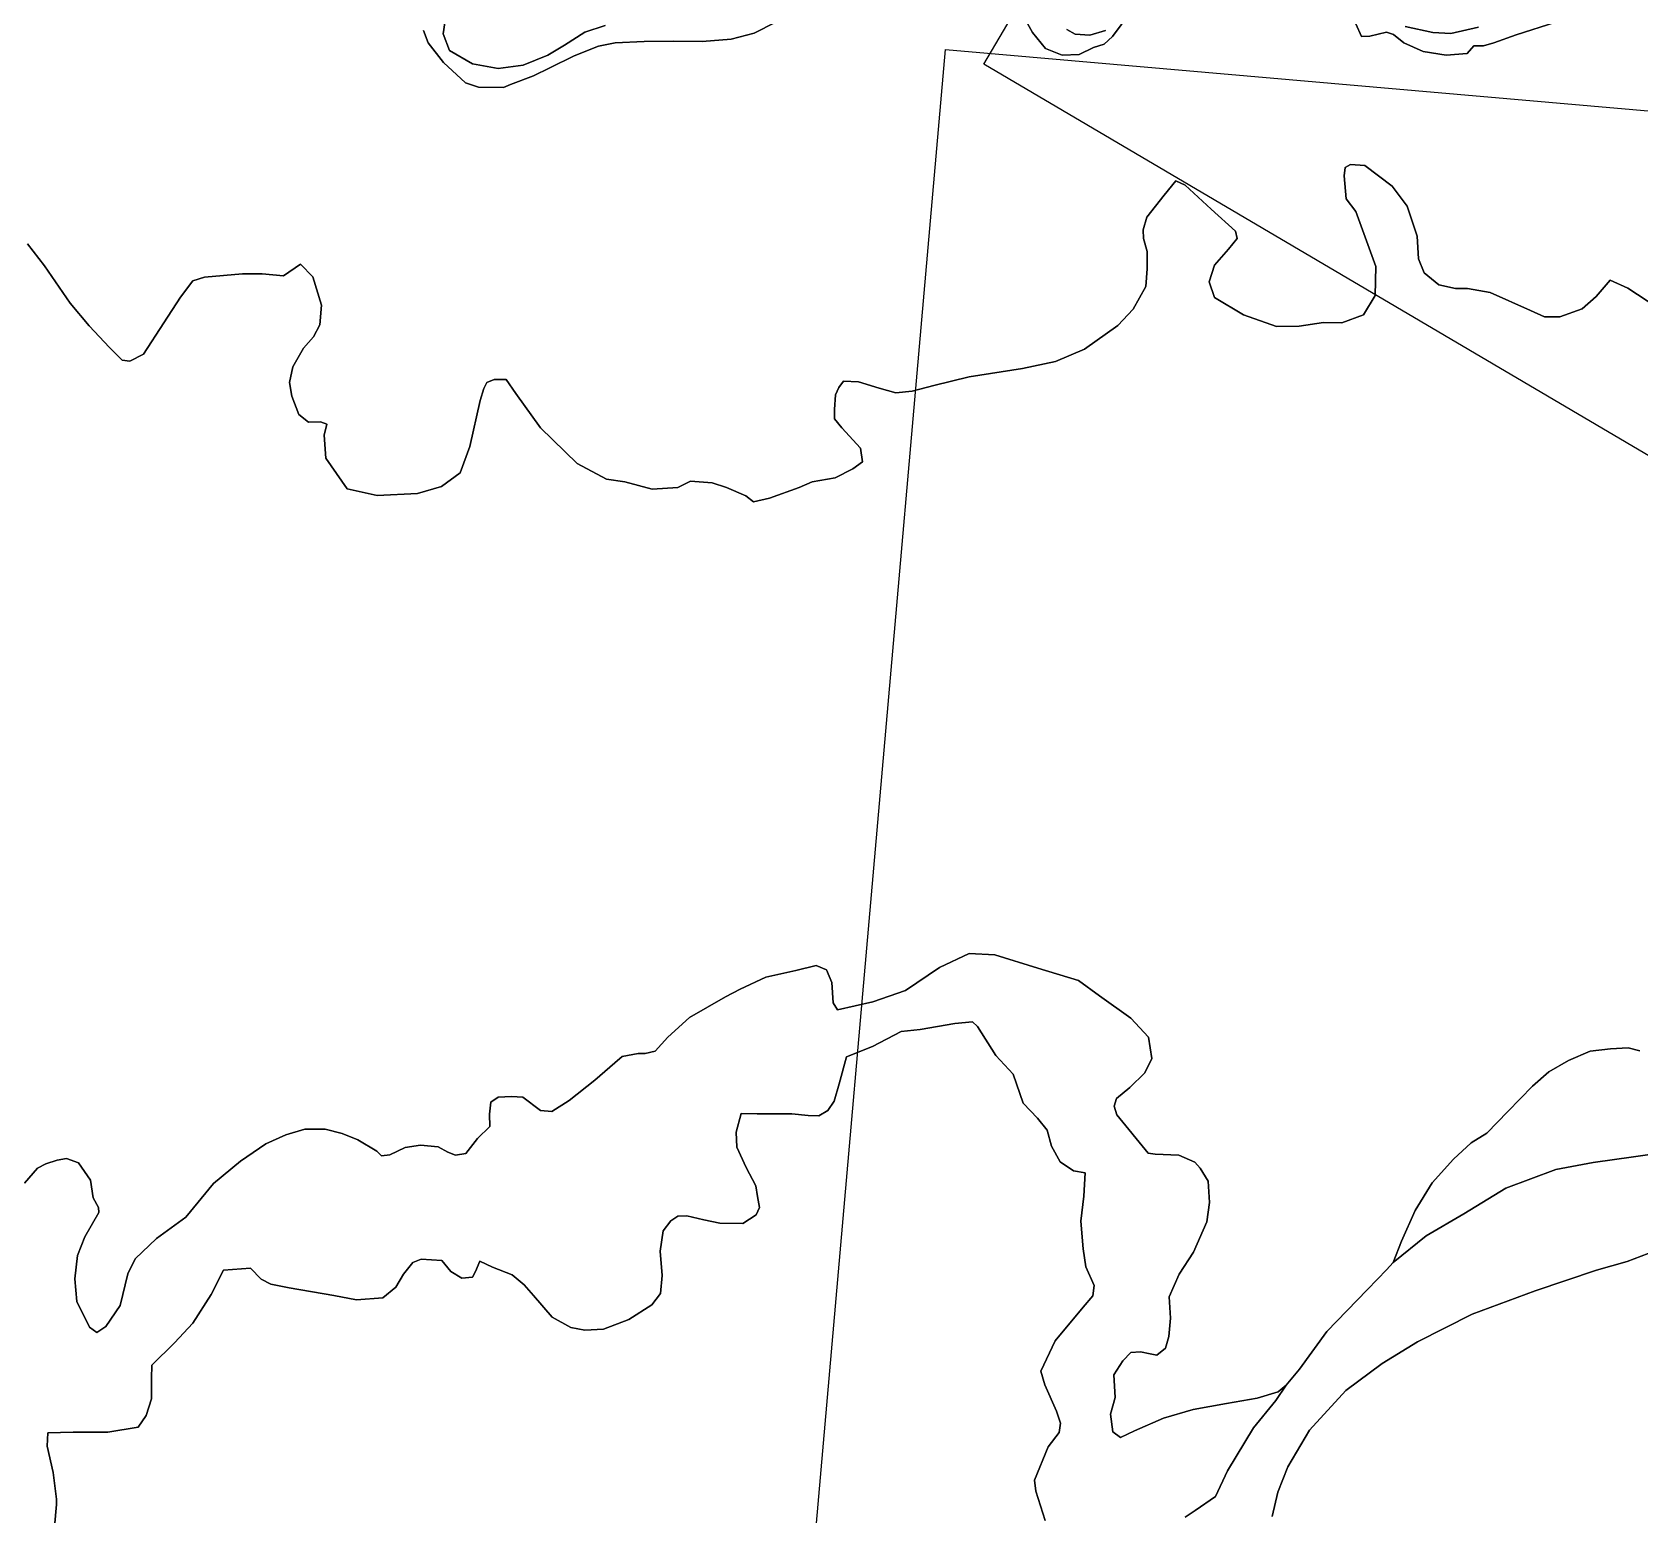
# Model space of a CAD drawing. Header units: inches. Extents: x 288635 to 1232953, y 676945 to 1655780.
# Drawn here: x 419822 to 442877, y 1199889 to 1221155 of the extents above; entities that cross this region are included whole.
import ezdxf

# ---------------------------------------------------------------- set-up
doc = ezdxf.new("R2010")
doc.units = ezdxf.units.IN
doc.header["$MEASUREMENT"] = 0
doc.layers.add('Images', color=7, linetype='Continuous')
picture_1 = doc.add_image_def('image7.jpg', size_in_pixel=(2590, 3729))
picture_2 = doc.add_image_def('image8.jpg', size_in_pixel=(2583, 3985))

msp = doc.modelspace()

# ---------------------------------------------------------------- linework, layer by layer
at = {"color": 1, "ltscale": 3}
for points in [[(430485.9098, 1221298.5377), (430177.9342, 1221139.7874), (429844.5585, 1221054.0622), (429428.6327, 1221022.3121), (429019.0569, 1221025.4871), (428599.956, 1221019.1371), (428180.8552, 1221003.2621), (427942.7297, 1220952.462), (427596.654, 1220812.7617), (427244.2283, 1220641.3114), (427012.4529, 1220527.0111), (426682.2522, 1220403.1859), (426580.652, 1220358.7358), (426221.8763, 1220365.0858), (426037.7259, 1220428.5859), (425723.4003, 1220720.6865), (425501.1498, 1221003.2621), (425434.4747, 1221177.8874)], [(425739.2753, 1221289.0127), (425717.0503, 1221130.2623), (425809.1255, 1220892.1369), (426139.3261, 1220698.4615), (426504.4519, 1220631.7863), (426863.2276, 1220682.5864), (427218.8283, 1220822.2867), (427456.9538, 1220968.337), (427749.0543, 1221152.4874), (428041.1549, 1221247.7376)], [(435563.1683, 1221426.8079), (435314.4595, 1221093.4323), (435193.8092, 1220982.307), (435041.4089, 1220934.682), (434838.2085, 1220836.2568), (434593.733, 1220826.7317), (434352.4325, 1220918.8069), (434168.2822, 1221147.4074), (434053.9819, 1221353.7828)], [(441671.8805, 1221299.8077), (441104.6127, 1221117.774), (440782.8787, 1220999.2404), (440634.7118, 1220956.907), (440495.0115, 1220956.907), (440401.878, 1220846.8401), (440101.3107, 1220825.6734), (439771.1101, 1220876.4735), (439491.7095, 1220999.2404), (439343.5425, 1221122.0073), (439241.9423, 1221155.8741), (439004.8752, 1221096.6073), (438886.3416, 1221092.3739), (438805.9081, 1221274.4076)], [(439512.8762, 1221236.3076), (439906.577, 1221151.6407), (440164.8108, 1221134.7074), (440562.745, 1221227.8409)], [(434660.4082, 1221191.8575), (434777.8834, 1221125.1823), (434990.6088, 1221112.4823), (435216.0343, 1221175.9824)]]:
    msp.add_lwpolyline(points, dxfattribs=at)
at = {"color": 1}
for points in [[(425434.4747, 1221177.8874), (425501.1498, 1221003.2621), (425723.4003, 1220720.6865), (426037.7259, 1220428.5859), (426221.8763, 1220365.0858), (426580.652, 1220358.7358), (426682.2522, 1220403.1859), (427012.4529, 1220527.0111), (427244.2283, 1220641.3114), (427596.654, 1220812.7617), (427942.7297, 1220952.462), (428180.8552, 1221003.2621), (428599.956, 1221019.1371), (429019.0569, 1221025.4871), (429428.6327, 1221022.3121), (429844.5585, 1221054.0622), (430177.9342, 1221139.7874), (430485.9098, 1221298.5377)], [(428041.1549, 1221247.7376), (427749.0543, 1221152.4874), (427456.9538, 1220968.337), (427218.8283, 1220822.2867), (426863.2276, 1220682.5864), (426504.4519, 1220631.7863), (426139.3261, 1220698.4615), (425809.1255, 1220892.1369), (425717.0503, 1221130.2623), (425739.2753, 1221289.0127)], [(434053.9819, 1221353.7828), (434168.2822, 1221147.4074), (434352.4325, 1220918.8069), (434593.733, 1220826.7317), (434838.2085, 1220836.2568), (435041.4089, 1220934.682), (435193.8092, 1220982.307), (435314.4595, 1221093.4323), (435563.1683, 1221426.8079)], [(438805.9081, 1221274.4076), (438886.3416, 1221092.3739), (439004.8752, 1221096.6073), (439241.9423, 1221155.8741), (439343.5425, 1221122.0073), (439491.7095, 1220999.2404), (439771.1101, 1220876.4735), (440101.3107, 1220825.6734), (440401.878, 1220846.8401), (440495.0115, 1220956.907), (440634.7118, 1220956.907), (440782.8787, 1220999.2404), (441104.6127, 1221117.774), (441671.8805, 1221299.8077)], [(440562.745, 1221227.8409), (440164.8108, 1221134.7074), (439906.577, 1221151.6407), (439512.8762, 1221236.3076)], [(435216.0343, 1221175.9824), (434990.6088, 1221112.4823), (434777.8834, 1221125.1823), (434660.4082, 1221191.8575)], [(419754.3865, 1218117.0595), (419998.227, 1217802.0988), (420369.0677, 1217268.6978), (420638.3082, 1216943.5771), (420932.9488, 1216633.6965), (421110.7492, 1216450.8161), (421222.5094, 1216435.5761), (421420.6298, 1216537.1763), (421710.1904, 1216984.2172), (421948.9509, 1217355.0579), (422126.7512, 1217588.7384), (422294.3915, 1217639.5385), (422837.9526, 1217690.3386), (423122.4332, 1217690.3386), (423427.2338, 1217659.8585), (423671.0743, 1217827.4989), (423848.8747, 1217644.6185), (423970.7949, 1217238.2177), (423945.3948, 1216958.8171), (423859.0347, 1216786.0968), (423711.7144, 1216623.5365), (423559.3141, 1216354.2959), (423513.594, 1216130.7755), (423544.074, 1215932.6551), (423645.6742, 1215668.4946), (423782.8345, 1215561.8143), (423955.5549, 1215566.8944), (424046.9951, 1215531.3343), (424011.435, 1215373.854), (424031.755, 1215043.6533), (424341.6356, 1214606.7724), (424768.3565, 1214510.2522), (425347.4777, 1214535.6523), (425692.9183, 1214637.2525), (425962.1589, 1214835.3729), (426099.3192, 1215211.2936), (426246.6394, 1215871.695), (426297.4396, 1216044.4153), (426343.1596, 1216130.7755), (426449.8399, 1216171.4156), (426617.4802, 1216174.8022), (426759.7205, 1215971.6018), (427110.2412, 1215478.8408), (427638.5622, 1214965.7598), (428060.2031, 1214742.2394), (428319.2836, 1214706.6793), (428715.5244, 1214599.9991), (429081.2851, 1214625.3991), (429264.1655, 1214716.8393), (429574.0461, 1214691.4393), (429777.2465, 1214625.3991), (430056.6471, 1214503.4789), (430168.4073, 1214417.1187), (430397.0078, 1214472.9988), (430823.7286, 1214625.3991), (431006.609, 1214706.6793), (431336.8096, 1214762.5594), (431590.8101, 1214889.5597), (431727.9704, 1214991.1599), (431702.5704, 1215189.2803), (431433.3298, 1215478.8408), (431326.6496, 1215610.9211), (431326.6496, 1215743.0014), (431341.8896, 1215951.2818), (431392.6897, 1216057.962), (431458.7299, 1216149.4022), (431672.0903, 1216139.2422), (431966.7309, 1216047.802), (432205.4914, 1215981.7619), (432444.2518, 1216007.1619), (432754.1325, 1216088.4421), (433257.0535, 1216210.3623), (434024.135, 1216332.2826), (434496.5759, 1216428.8027), (434913.1368, 1216606.6031), (435390.6577, 1216946.9638), (435609.0982, 1217180.6442), (435791.9785, 1217505.7649), (435812.2986, 1217759.7654), (435812.2986, 1218008.6859), (435761.4985, 1218196.6463), (435756.4185, 1218318.5665), (435807.2186, 1218501.4469), (436057.4091, 1218818.1009), (436225.0494, 1219021.3013), (436357.1297, 1218960.3411), (436727.9704, 1218614.9005), (437078.4911, 1218299.9398), (437103.8912, 1218193.2596), (436976.8909, 1218040.8593), (436778.7705, 1217812.2588), (436702.5704, 1217573.4984), (436778.7705, 1217349.9779), (437195.3313, 1217101.0574), (437667.7723, 1216933.4171), (437992.8929, 1216938.4971), (438338.3336, 1216989.2972), (438602.4942, 1216984.2172), (438912.3748, 1217101.0574), (439080.0151, 1217375.378), (439090.1751, 1217791.9388), (438805.6946, 1218584.4204), (438663.4543, 1218762.2207), (438638.0542, 1219092.4214), (438653.2943, 1219214.3416), (438729.4944, 1219254.9817), (438932.6948, 1219239.7417), (439323.8556, 1218945.1011), (439542.296, 1218660.6205), (439684.5363, 1218228.8197), (439704.8564, 1217903.699), (439786.1365, 1217700.4986), (439994.4169, 1217532.8583), (440233.1774, 1217476.9782), (440405.8978, 1217476.9782), (440731.0184, 1217421.0981), (441310.1396, 1217162.0175), (441508.26, 1217070.5774), (441731.7804, 1217070.5774), (442051.8211, 1217187.4176), (442249.9415, 1217365.218), (442453.1419, 1217598.8984), (442707.1424, 1217482.0582), (443276.1035, 1217111.2174)], [(443276.1035, 1217111.2174), (442707.1424, 1217482.0582), (442453.1419, 1217598.8984), (442249.9415, 1217365.218), (442051.8211, 1217187.4176), (441731.7804, 1217070.5774), (441508.26, 1217070.5774), (441310.1396, 1217162.0175), (440731.0184, 1217421.0981), (440405.8978, 1217476.9782), (440233.1774, 1217476.9782), (439994.4169, 1217532.8583), (439786.1365, 1217700.4986), (439704.8564, 1217903.699), (439684.5363, 1218228.8197), (439542.296, 1218660.6205), (439323.8556, 1218945.1011), (438932.6948, 1219239.7417), (438729.4944, 1219254.9817), (438653.2943, 1219214.3416), (438638.0542, 1219092.4214), (438663.4543, 1218762.2207), (438805.6946, 1218584.4204), (439090.1751, 1217791.9388), (439080.0151, 1217375.378), (438912.3748, 1217101.0574), (438602.4942, 1216984.2172), (438338.3336, 1216989.2972), (437992.8929, 1216938.4971), (437667.7723, 1216933.4171), (437195.3313, 1217101.0574), (436778.7705, 1217349.9779), (436702.5704, 1217573.4984), (436778.7705, 1217812.2588), (436976.8909, 1218040.8593), (437103.8912, 1218193.2596), (437078.4911, 1218299.9398), (436727.9704, 1218614.9005), (436357.1297, 1218960.3411), (436225.0494, 1219021.3013), (436057.4091, 1218818.1009), (435807.2186, 1218501.4469), (435756.4185, 1218318.5665), (435761.4985, 1218196.6463), (435812.2986, 1218008.6859), (435812.2986, 1217759.7654), (435791.9785, 1217505.7649), (435609.0982, 1217180.6442), (435390.6577, 1216946.9638), (434913.1368, 1216606.6031), (434496.5759, 1216428.8027), (434024.135, 1216332.2826), (433257.0535, 1216210.3623), (432754.1325, 1216088.4421), (432444.2518, 1216007.1619), (432205.4914, 1215981.7619), (431966.7309, 1216047.802), (431672.0903, 1216139.2422), (431458.7299, 1216149.4022), (431392.6897, 1216057.962), (431341.8896, 1215951.2818), (431326.6496, 1215743.0014), (431326.6496, 1215610.9211), (431433.3298, 1215478.8408), (431702.5704, 1215189.2803), (431727.9704, 1214991.1599), (431590.8101, 1214889.5597), (431336.8096, 1214762.5594), (431006.609, 1214706.6793), (430823.7286, 1214625.3991), (430397.0078, 1214472.9988), (430168.4073, 1214417.1187), (430056.6471, 1214503.4789), (429777.2465, 1214625.3991), (429574.0461, 1214691.4393), (429264.1655, 1214716.8393), (429081.2851, 1214625.3991), (428715.5244, 1214599.9991), (428319.2836, 1214706.6793), (428060.2031, 1214742.2394), (427638.5622, 1214965.7598), (427110.2412, 1215478.8408), (426759.7205, 1215971.6018), (426617.4802, 1216174.8022), (426449.8399, 1216171.4156), (426343.1596, 1216130.7755), (426297.4396, 1216044.4153), (426246.6394, 1215871.695), (426099.3192, 1215211.2936), (425962.1589, 1214835.3729), (425692.9183, 1214637.2525), (425347.4777, 1214535.6523), (424768.3565, 1214510.2522), (424341.6356, 1214606.7724), (424031.755, 1215043.6533), (424011.435, 1215373.854), (424046.9951, 1215531.3343), (423955.5549, 1215566.8944), (423782.8345, 1215561.8143), (423645.6742, 1215668.4946), (423544.074, 1215932.6551), (423513.594, 1216130.7755), (423559.3141, 1216354.2959), (423711.7144, 1216623.5365), (423859.0347, 1216786.0968), (423945.3948, 1216958.8171), (423970.7949, 1217238.2177), (423848.8747, 1217644.6185), (423671.0743, 1217827.4989), (423427.2338, 1217659.8585), (423122.4332, 1217690.3386), (422837.9526, 1217690.3386), (422294.3915, 1217639.5385), (422126.7512, 1217588.7384), (421948.9509, 1217355.0579), (421710.1904, 1216984.2172), (421420.6298, 1216537.1763), (421222.5094, 1216435.5761), (421110.7492, 1216450.8161), (420932.9488, 1216633.6965), (420638.3082, 1216943.5771), (420369.0677, 1217268.6978), (419998.227, 1217802.0988), (419754.3865, 1218117.0595)], [(442877.6021, 1206545.9224), (442709.3268, 1206587.1975), (442458.5013, 1206574.4974), (442163.2257, 1206539.5724), (441852.0751, 1206406.2221), (441572.6745, 1206244.2968), (441337.724, 1206037.9214), (440985.2983, 1205672.7956), (440683.6727, 1205361.645), (440458.2473, 1205225.1197), (440204.2468, 1204990.1693), (439899.4462, 1204650.4436), (439654.9707, 1204256.7428), (439461.2953, 1203815.4169), (439341.9568, 1203509.2809), (439242.7651, 1203405.6311), (439112.761, 1203269.7842), (438965.1894, 1203115.5801), (438389.4549, 1202518.6789), (437995.7541, 1201981.0445), (437805.2537, 1201748.2107), (437690.9535, 1201655.0772), (437390.3862, 1201561.9436), (436950.1187, 1201485.7435), (436471.751, 1201401.0767), (436044.1835, 1201274.0764), (435629.316, 1201092.0427), (435430.349, 1200998.9092), (435320.2821, 1201079.3427), (435286.4153, 1201333.3432), (435354.1488, 1201574.6437), (435332.9821, 1201896.3776), (435464.2157, 1202099.5781), (435578.5159, 1202218.1116), (435718.2162, 1202226.5783), (435853.6831, 1202196.9449), (435951.05, 1202180.0115), (436073.8169, 1202281.6117), (436120.3837, 1202446.7121), (436145.7837, 1202709.1793), (436128.8504, 1203013.9799), (436272.784, 1203339.9472), (436475.9844, 1203657.4478), (436666.4848, 1204093.482), (436704.5848, 1204368.6493), (436687.6515, 1204673.4499), (436573.3512, 1204859.7169), (436497.1511, 1204948.6171), (436264.3173, 1205050.2173), (435925.65, 1205062.9173), (435828.2831, 1205075.6173), (435375.3155, 1205625.9518), (435337.2154, 1205748.7187), (435371.0822, 1205858.7856), (435565.8159, 1206019.6526), (435777.483, 1206227.0863), (435879.0832, 1206434.5201), (435832.5164, 1206739.3207), (435578.5159, 1207014.4879), (435129.7817, 1207331.9885), (434824.9811, 1207552.1223), (434245.0133, 1207729.9226), (433626.9454, 1207920.423), (433258.6446, 1207941.5897), (432835.3104, 1207738.3893), (432348.4761, 1207408.1887), (431878.5752, 1207247.3217), (431370.5742, 1207133.0215), (431307.074, 1207234.6217), (431290.1407, 1207522.4889), (431213.9405, 1207704.5226), (431065.7736, 1207768.0227), (430773.673, 1207696.0559), (430341.8721, 1207598.6891), (429977.8047, 1207429.3554), (429766.3438, 1207319.509), (429250.4423, 1207020.9328), (428939.2917, 1206741.5322), (428755.1413, 1206538.3318), (428615.441, 1206506.5817), (428513.8408, 1206506.5817), (428285.2404, 1206462.1317), (428177.2902, 1206373.2315), (427891.5396, 1206125.581), (427523.2389, 1205833.4804), (427275.5884, 1205674.7301), (427110.488, 1205687.4301), (426856.4875, 1205877.9305), (426697.7372, 1205890.6305), (426507.2368, 1205877.9305), (426399.2866, 1205808.0803), (426380.2366, 1205636.63), (426386.5866, 1205458.8296), (426208.7862, 1205287.3793), (426043.6859, 1205071.4789), (425891.2856, 1205046.0788), (425783.3354, 1205090.5289), (425643.6351, 1205166.7291), (425389.6346, 1205192.1291), (425173.7342, 1205160.379), (424951.4837, 1205052.4288), (424830.8335, 1205039.7288), (424767.3333, 1205103.2289), (424494.2828, 1205268.3293), (424265.6823, 1205357.2294), (424024.3819, 1205420.7296), (423732.2813, 1205420.7296), (423459.2307, 1205338.1794), (423173.4802, 1205211.1792), (422811.5294, 1204963.5287), (422424.1787, 1204639.678), (422024.1279, 1204157.077), (421605.027, 1203852.2764), (421300.2264, 1203560.1758), (421192.2762, 1203344.2754), (421084.326, 1202893.4245), (420881.1256, 1202588.6239), (420747.7753, 1202506.0737), (420646.1751, 1202582.2739), (420462.0247, 1202950.5746), (420436.6247, 1203274.4253), (420474.7248, 1203610.976), (420576.325, 1203877.6765), (420779.5254, 1204226.9272), (420773.1754, 1204296.7773), (420696.9752, 1204436.4776), (420658.8751, 1204690.4781), (420487.4248, 1204938.1286), (420315.9744, 1205001.6287), (420182.6242, 1204976.2287), (420017.5238, 1204925.4286), (419896.8736, 1204861.9285), (419712.7232, 1204646.028)], [(419712.7232, 1204646.028), (419896.8736, 1204861.9285), (420017.5238, 1204925.4286), (420182.6242, 1204976.2287), (420315.9744, 1205001.6287), (420487.4248, 1204938.1286), (420658.8751, 1204690.4781), (420696.9752, 1204436.4776), (420773.1754, 1204296.7773), (420779.5254, 1204226.9272), (420576.325, 1203877.6765), (420474.7248, 1203610.976), (420436.6247, 1203274.4253), (420462.0247, 1202950.5746), (420646.1751, 1202582.2739), (420747.7753, 1202506.0737), (420881.1256, 1202588.6239), (421084.326, 1202893.4245), (421192.2762, 1203344.2754), (421300.2264, 1203560.1758), (421605.027, 1203852.2764), (422024.1279, 1204157.077), (422424.1787, 1204639.678), (422811.5294, 1204963.5287), (423173.4802, 1205211.1792), (423459.2307, 1205338.1794), (423732.2813, 1205420.7296), (424024.3819, 1205420.7296), (424265.6823, 1205357.2294), (424494.2828, 1205268.3293), (424767.3333, 1205103.2289), (424830.8335, 1205039.7288), (424951.4837, 1205052.4288), (425173.7342, 1205160.379), (425389.6346, 1205192.1291), (425643.6351, 1205166.7291), (425783.3354, 1205090.5289), (425891.2856, 1205046.0788), (426043.6859, 1205071.4789), (426208.7862, 1205287.3793), (426386.5866, 1205458.8296), (426380.2366, 1205636.63), (426399.2866, 1205808.0803), (426507.2368, 1205877.9305), (426697.7372, 1205890.6305), (426856.4875, 1205877.9305), (427110.488, 1205687.4301), (427275.5884, 1205674.7301), (427523.2389, 1205833.4804), (427891.5396, 1206125.581), (428177.2902, 1206373.2315), (428285.2404, 1206462.1317), (428513.8408, 1206506.5817), (428615.441, 1206506.5817), (428755.1413, 1206538.3318), (428939.2917, 1206741.5322), (429250.4423, 1207020.9328), (429766.3438, 1207319.509), (429977.8047, 1207429.3554), (430341.8721, 1207598.6891), (430773.673, 1207696.0559), (431065.7736, 1207768.0227), (431213.9405, 1207704.5226), (431290.1407, 1207522.4889), (431307.074, 1207234.6217), (431370.5742, 1207133.0215), (431878.5752, 1207247.3217), (432348.4761, 1207408.1887), (432835.3104, 1207738.3893), (433258.6446, 1207941.5897), (433626.9454, 1207920.423), (434245.0133, 1207729.9226), (434824.9811, 1207552.1223), (435129.7817, 1207331.9885), (435578.5159, 1207014.4879), (435832.5164, 1206739.3207), (435879.0832, 1206434.5201), (435777.483, 1206227.0863), (435565.8159, 1206019.6526), (435371.0822, 1205858.7856), (435337.2154, 1205748.7187), (435375.3155, 1205625.9518), (435828.2831, 1205075.6173), (435925.65, 1205062.9173), (436264.3173, 1205050.2173), (436497.1511, 1204948.6171), (436573.3512, 1204859.7169), (436687.6515, 1204673.4499), (436704.5848, 1204368.6493), (436666.4848, 1204093.482), (436475.9844, 1203657.4478), (436272.784, 1203339.9472), (436128.8504, 1203013.9799), (436145.7837, 1202709.1793), (436120.3837, 1202446.7121), (436073.8169, 1202281.6117), (435951.05, 1202180.0115), (435853.6831, 1202196.9449), (435718.2162, 1202226.5783), (435578.5159, 1202218.1116), (435464.2157, 1202099.5781), (435332.9821, 1201896.3776), (435354.1488, 1201574.6437), (435286.4153, 1201333.3432), (435320.2821, 1201079.3427), (435430.349, 1200998.9092), (435629.316, 1201092.0427), (436044.1835, 1201274.0764), (436471.751, 1201401.0767), (436950.1187, 1201485.7435), (437390.3862, 1201561.9436), (437690.9535, 1201655.0772), (437805.2537, 1201748.2107), (437655.4983, 1201530.558), (437337.9977, 1201138.9739), (436962.2886, 1200519.8476), (436793.7922, 1200150.5895), (436499.2879, 1199953.3606), (436354.9781, 1199856.7167)], [(420116.5612, 1199451.6971), (420170.7221, 1200035.5945), (420172.4413, 1200112.0985), (420121.6412, 1200498.1792), (420035.281, 1200874.1), (420045.4411, 1201067.1404), (420411.2018, 1201077.3004), (420909.0428, 1201077.3004), (421340.8437, 1201148.4205), (421457.6839, 1201316.0609), (421533.884, 1201554.8213), (421533.884, 1201844.3819), (421538.9641, 1202037.4223), (421864.0847, 1202357.4629), (422128.2452, 1202636.8635), (422387.3258, 1203048.3443), (422565.1261, 1203398.865), (422951.2069, 1203429.3451), (423108.6872, 1203271.8648), (423245.8475, 1203195.6646), (423510.008, 1203144.8645), (424150.0893, 1203033.1043), (424475.2099, 1202972.1442), (424851.1307, 1203002.6242), (425039.0911, 1203155.0245), (425145.7713, 1203342.9849), (425282.9315, 1203510.6253), (425399.7718, 1203556.3453), (425547.0921, 1203546.1853), (425699.4924, 1203536.0253), (425826.4926, 1203378.545), (425983.9729, 1203282.0248), (426136.3733, 1203297.2648), (426182.0933, 1203378.545), (426243.0535, 1203525.8653), (426425.9338, 1203439.5051), (426705.3344, 1203332.8249), (426878.0547, 1203190.5846), (427010.135, 1203033.1043), (427279.3755, 1202723.2237), (427548.6161, 1202575.9034), (427746.7365, 1202540.3433), (428015.977, 1202550.5033), (428376.6577, 1202692.7436), (428706.8584, 1202901.024), (428833.8586, 1203063.5844), (428859.2587, 1203322.6649), (428828.7786, 1203673.1856), (428869.4187, 1203962.7462), (428981.1789, 1204104.9864), (429082.7791, 1204171.0266), (429209.7794, 1204176.1066), (429453.6199, 1204120.2265), (429682.2203, 1204074.5064), (430012.421, 1204069.4264), (430205.4614, 1204191.3466), (430251.1815, 1204298.0268), (430225.7814, 1204455.5071), (430200.3814, 1204607.9074), (430063.2211, 1204872.068), (429926.0608, 1205161.6286), (429915.9008, 1205380.069), (429992.101, 1205644.2295), (430220.7014, 1205639.1495), (430718.5424, 1205639.1495), (430952.2229, 1205618.8295), (431104.6232, 1205613.7495), (431231.6234, 1205689.9496), (431323.0636, 1205822.0299), (431394.1838, 1206070.9504), (431500.864, 1206457.0311), (431871.7047, 1206604.3514), (432283.1855, 1206822.7919), (432557.5061, 1206848.1919), (433055.3471, 1206934.5521), (433309.3476, 1206959.9521), (433380.4677, 1206893.912), (433639.5483, 1206477.3512), (433888.4688, 1206208.1106), (434035.7891, 1205791.5498), (434035.7891, 1205791.5498), (434238.9895, 1205578.1894), (434376.1497, 1205405.469), (434442.1899, 1205176.8686), (434564.1101, 1204953.3481), (434757.1505, 1204821.2679), (434924.7908, 1204795.8678), (434904.4708, 1204460.5872), (434858.7507, 1204099.9064), (434894.7341, 1203705.1473), (434932.8342, 1203444.7968), (435053.4844, 1203178.0963), (435034.4344, 1203032.046), (434894.7341, 1202866.9456), (434494.6833, 1202384.3447), (434285.1329, 1201952.5438), (434342.283, 1201755.6934), (434513.7333, 1201374.6926), (434570.8835, 1201203.2423), (434551.8334, 1201069.892), (434393.0831, 1200866.6916), (434198.0542, 1200388.0828), (434214.0737, 1200227.8882), (434351.2339, 1199806.2473)], [(434351.2339, 1199806.2473), (434214.0737, 1200227.8882), (434198.0542, 1200388.0828), (434393.0831, 1200866.6916), (434551.8334, 1201069.892), (434570.8835, 1201203.2423), (434513.7333, 1201374.6926), (434342.283, 1201755.6934), (434285.1329, 1201952.5438), (434494.6833, 1202384.3447), (434894.7341, 1202866.9456), (435034.4344, 1203032.046), (435053.4844, 1203178.0963), (434932.8342, 1203444.7968), (434894.7341, 1203705.1473), (434858.7507, 1204099.9064), (434904.4708, 1204460.5872), (434924.7908, 1204795.8678), (434757.1505, 1204821.2679), (434564.1101, 1204953.3481), (434442.1899, 1205176.8686), (434376.1497, 1205405.469), (434238.9895, 1205578.1894), (434035.7891, 1205791.5498), (433888.4688, 1206208.1106), (433639.5483, 1206477.3512), (433380.4677, 1206893.912), (433309.3476, 1206959.9521), (433055.3471, 1206934.5521), (432557.5061, 1206848.1919), (432283.1855, 1206822.7919), (431871.7047, 1206604.3514), (431500.864, 1206457.0311), (431394.1838, 1206070.9504), (431323.0636, 1205822.0299), (431231.6234, 1205689.9496), (431104.6232, 1205613.7495), (430952.2229, 1205618.8295), (430718.5424, 1205639.1495), (430220.7014, 1205639.1495), (429992.101, 1205644.2295), (429915.9008, 1205380.069), (429926.0608, 1205161.6286), (430063.2211, 1204872.068), (430200.3814, 1204607.9074), (430225.7814, 1204455.5071), (430251.1815, 1204298.0268), (430205.4614, 1204191.3466), (430012.421, 1204069.4264), (429682.2203, 1204074.5064), (429453.6199, 1204120.2265), (429209.7794, 1204176.1066), (429082.7791, 1204171.0266), (428981.1789, 1204104.9864), (428869.4187, 1203962.7462), (428828.7786, 1203673.1856), (428859.2587, 1203322.6649), (428833.8586, 1203063.5844), (428706.8584, 1202901.024), (428376.6577, 1202692.7436), (428015.977, 1202550.5033), (427746.7365, 1202540.3433), (427548.6161, 1202575.9034), (427279.3755, 1202723.2237), (427010.135, 1203033.1043), (426878.0547, 1203190.5846), (426705.3344, 1203332.8249), (426425.9338, 1203439.5051), (426243.0535, 1203525.8653), (426182.0933, 1203378.545), (426136.3733, 1203297.2648), (425983.9729, 1203282.0248), (425826.4926, 1203378.545), (425699.4924, 1203536.0253), (425547.0921, 1203546.1853), (425399.7718, 1203556.3453), (425282.9315, 1203510.6253), (425145.7713, 1203342.9849), (425039.0911, 1203155.0245), (424851.1307, 1203002.6242), (424475.2099, 1202972.1442), (424150.0893, 1203033.1043), (423510.008, 1203144.8645), (423245.8475, 1203195.6646), (423108.6872, 1203271.8648), (422951.2069, 1203429.3451), (422565.1261, 1203398.865), (422387.3258, 1203048.3443), (422128.2452, 1202636.8635), (421864.0847, 1202357.4629), (421538.9641, 1202037.4223), (421533.884, 1201844.3819), (421533.884, 1201554.8213), (421457.6839, 1201316.0609), (421340.8437, 1201148.4205), (420909.0428, 1201077.3004), (420411.2018, 1201077.3004), (420045.4411, 1201067.1404), (420035.281, 1200874.1), (420121.6412, 1200498.1792), (420172.4413, 1200112.0985), (420170.7221, 1200035.5945), (420116.5612, 1199451.6971)], [(443227.6345, 1205086.5651), (442788.4253, 1205023.065), (442206.3408, 1204943.6898), (441671.8814, 1204843.1479), (440957.5049, 1204573.2724), (440354.2537, 1204208.1467), (439814.5026, 1203890.646), (439341.9568, 1203509.2809), (439461.2953, 1203815.4169), (439654.9707, 1204256.7428), (439899.4462, 1204650.4436), (440204.2468, 1204990.1693), (440458.2473, 1205225.1197), (440683.6727, 1205361.645), (440985.2983, 1205672.7956), (441337.724, 1206037.9214), (441572.6745, 1206244.2968), (441852.0751, 1206406.2221), (442163.2257, 1206539.5724), (442458.5013, 1206574.4974), (442709.3268, 1206587.1975), (442877.6021, 1206545.9224)], [(436354.9781, 1199856.7167), (436499.2879, 1199953.3606), (436793.7922, 1200150.5895), (436962.2886, 1200519.8476), (437337.9977, 1201138.9739), (437655.4983, 1201530.558), (437805.2537, 1201748.2107), (437995.7541, 1201981.0445), (438389.4549, 1202518.6789), (438965.1894, 1203115.5801), (439112.761, 1203269.7842), (439242.7651, 1203405.6311), (439341.9568, 1203509.2809), (439814.5026, 1203890.646), (440354.2537, 1204208.1467), (440957.5049, 1204573.2724), (441671.8814, 1204843.1479), (442206.3408, 1204943.6898), (442788.4253, 1205023.065), (443227.6345, 1205086.5651)], [(443500.3322, 1203829.6154), (442697.6906, 1203524.8147), (442255.7297, 1203397.8145), (441376.888, 1203103.1739), (440472.6462, 1202767.8932), (439690.3246, 1202371.6524), (439182.3236, 1202061.7718), (438659.0826, 1201670.611), (438140.9215, 1201101.6499), (437831.0409, 1200578.4089), (437683.7206, 1200212.6481), (437602.4404, 1199867.2074)], [(437602.4404, 1199867.2074), (437683.7206, 1200212.6481), (437831.0409, 1200578.4089), (438140.9215, 1201101.6499), (438659.0826, 1201670.611), (439182.3236, 1202061.7718), (439690.3246, 1202371.6524), (440472.6462, 1202767.8932), (441376.888, 1203103.1739), (442255.7297, 1203397.8145), (442697.6906, 1203524.8147), (443500.3322, 1203829.6154)]]:
    msp.add_lwpolyline(points, dxfattribs=at)

# ---------------------------------------------------------------- pictures from other files: only their frames are drawn
at = {"layer": 'Images'}
image = msp.add_image(picture_1, insert=(433468.3601, 1220693.3743), size_in_units=(43179.7771, 62168.876), rotation=-30.500541912, dxfattribs=at)
image.dxf.flags = 7
image = msp.add_image(picture_2, insert=(427108.5363, 1154462.5647), size_in_units=(43232.8973, 66698.8369), rotation=-4.99958309, dxfattribs=at)
image.dxf.flags = 7

doc.saveas('drawing.dxf')
